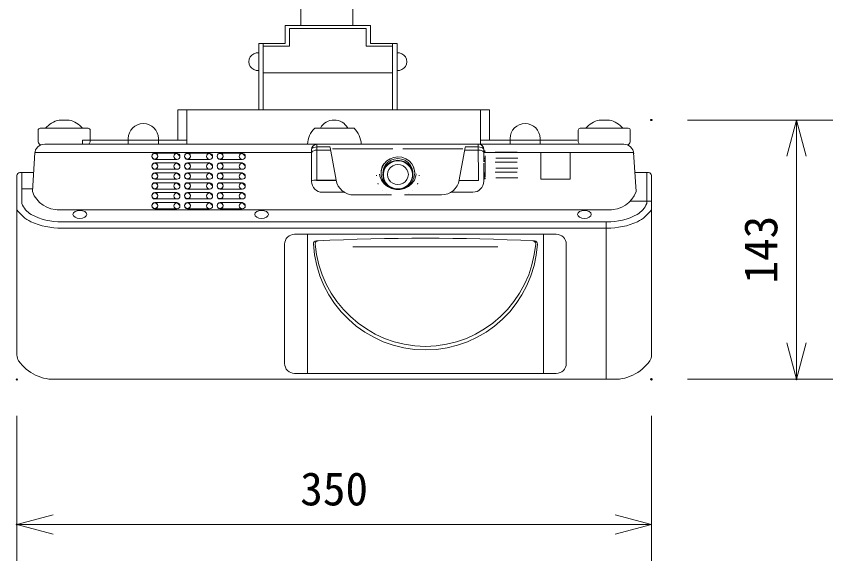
# Model space of a CAD drawing. Units: millimetres, scale not verified. Extents: x -62 to 63, y -57 to 57.
# Drawn here: x -49.34 to -4.31, y 0.87 to 30.91 of the extents above; entities that cross this region are included whole.
import ezdxf
from ezdxf.enums import TextEntityAlignment as Align

# ---------------------------------------------------------------- set-up
doc = ezdxf.new("R2010")
doc.units = ezdxf.units.MM
doc.header["$LTSCALE"] = 0.125
doc.header["$PDMODE"] = 32
doc.header["$PDSIZE"] = 0.0625
for name, color, linetype, lineweight in [('0-0_0', 7, 'Continuous', 9), ('0-3_GAIKEI', 1, 'Continuous', 18), ('0-6_SUNPO', 7, 'Continuous', 9), ('0-7_S1', 1, 'Continuous', 18)]:
    doc.layers.add(name, color=color, linetype=linetype, lineweight=lineweight)
doc.layers.add('0-5_DEFPOINTS', color=7, linetype='Continuous')
doc.styles.add('ＭＳ ゴシック', font='')
doc.styles.get('ＭＳ ゴシック').set_extended_font_data('MS Gothic')

# ---------------------------------------------------------------- blocks, each defined once
blk = doc.blocks.new('_OPEN30')
at = {"layer": '0-0_0'}
blk.add_line((0, 0), (-1, 0), dxfattribs=at)
blk.add_lwpolyline([(-1, 0.26795), (0, 0), (-1, -0.26795)], dxfattribs=at)
blk = doc.blocks.new('D8')
at = {"layer": '0-5_DEFPOINTS'}
for p in [(-15.9617, 21.9209), (-15.9617, 7.6209), (-7.9617, 7.6209)]:
    blk.add_point(p, dxfattribs=at)
at = {"layer": '0-6_SUNPO'}
for p, q in [((-13.9617, 21.9209), (-5.9617, 21.9209)), ((-7.9617, 19.9209), (-7.9617, 9.6209)), ((-13.9617, 7.6209), (-5.9617, 7.6209))]:
    blk.add_line(p, q, dxfattribs=at)
at = {"layer": '0-6_SUNPO', "xscale": 2, "yscale": 2}
for p, rotation in [((-7.9617, 21.9209), 90), ((-7.9617, 7.6209), 270)]:
    blk.add_blockref('_OPEN30', p, dxfattribs=dict(at, rotation=rotation))
at = {"layer": '0-6_SUNPO', "style": 'ＭＳ ゴシック'}
blk.add_text('143', height=1.833, rotation=90, dxfattribs=at).set_placement((-8.4617, 12.8959), align=Align.BOTTOM_LEFT)
blk = doc.blocks.new('D6')
at = {"layer": '0-5_DEFPOINTS'}
for p in [(-50.9516, 7.6026), (-15.9516, 7.6026), (-50.9516, -0.3974)]:
    blk.add_point(p, dxfattribs=at)
at = {"layer": '0-6_SUNPO'}
for p, q in [((-50.9516, 5.6026), (-50.9516, -2.3974)), ((-15.9516, 5.6026), (-15.9516, -2.3974)), ((-17.9516, -0.3974), (-48.9516, -0.3974))]:
    blk.add_line(p, q, dxfattribs=at)
at = {"layer": '0-6_SUNPO', "xscale": 2, "yscale": 2, "rotation": 180}
blk.add_blockref('_OPEN30', (-50.9516, -0.3974), dxfattribs=at)
at = {"layer": '0-6_SUNPO', "xscale": 2, "yscale": 2}
blk.add_blockref('_OPEN30', (-15.9516, -0.3974), dxfattribs=at)
at = {"layer": '0-6_SUNPO', "style": 'ＭＳ ゴシック'}
blk.add_text('350', height=1.833, dxfattribs=at).set_placement((-35.3266, 0.1026), align=Align.BOTTOM_LEFT)

msp = doc.modelspace()

# ---------------------------------------------------------------- linework, layer by layer
at = {"layer": '0-3_GAIKEI'}
for p, q in [((-28.5847, 27.7916), (-35.721, 27.7916)), ((-46.9799, 25.1859), (-46.4221, 25.1859)), ((-16.6281, 25.1859), (-17.1859, 25.1859)), ((-48.133, 23.9793), (-48.133, 24.6183)), ((-48.0224, 24.7289), (-45.3734, 24.7289)), ((-45.2628, 23.9793), (-45.2628, 24.6183)), ((-30.709, 24.7459), (-32.881, 24.7459)), ((-18.3452, 23.9793), (-18.3452, 24.6183)), ((-15.5856, 24.7289), (-18.2346, 24.7289)), ((-15.475, 23.9793), (-15.475, 24.6183)), ((-43.161, 23.8491), (-43.161, 24.165)), ((-41.5019, 23.8491), (-41.5019, 24.165)), ((-22.1061, 23.8491), (-22.1061, 24.165)), ((-20.447, 23.8491), (-20.447, 24.165)), ((-33.0542, 23.5491), (-33.0565, 23.5491)), ((-33.0565, 23.5491), (-33.0555, 21.7991)), ((-33.0564, 23.4965), (-33.0564, 23.5085)), ((-33.0564, 23.3739), (-33.0417, 23.4199)), ((-33.054, 23.5681), (-33.0542, 23.5681)), ((-32.7566, 23.8492), (-23.8566, 23.8544)), ((-32.7566, 23.8492), (-32.7555, 21.8395)), ((-32.7566, 23.8476), (-31.9533, 23.848)), ((-32.7566, 23.8474), (-31.9533, 23.8478)), ((-32.7566, 23.698), (-32.0277, 23.6985)), ((-32.7565, 23.5228), (-31.9982, 23.5233)), ((-32.0233, 23.6637), (-31.7027, 21.8741)), ((-28.5704, 23.5997), (-31.9011, 23.5977)), ((-24.7119, 23.6019), (-28.0126, 23.6)), ((-24.9083, 21.878), (-24.5897, 23.668)), ((-24.66, 23.8523), (-23.8566, 23.8527)), ((-23.8566, 23.8526), (-24.66, 23.8521)), ((-24.6147, 23.5276), (-23.8564, 23.528)), ((-24.5854, 23.7028), (-23.8565, 23.7032)), ((-23.8566, 23.8544), (-23.8555, 21.8447)), ((-23.7712, 23.6971), (-23.8565, 23.7032)), ((-23.7637, 23.5208), (-23.8564, 23.528)), ((-23.6801, 23.4997), (-23.7637, 23.5208)), ((-23.5589, 23.5736), (-23.5588, 23.5736)), ((-23.5587, 23.5546), (-23.5565, 23.5546)), ((-23.5565, 23.5546), (-23.5564, 23.5141)), ((-23.5565, 23.5141), (-23.5564, 23.5021)), ((-23.5562, 23.0277), (-23.5564, 23.5021)), ((-23.5141, 23.4103), (-23.4905, 23.4195)), ((-23.4905, 23.4195), (-23.4905, 23.4985)), ((-23.4759, 23.4099), (-23.4516, 23.4165)), ((-33.0564, 23.3948), (-48.3136, 23.3948)), ((-41.8639, 23.1949), (-41.8639, 23.1768)), ((-40.4749, 23.3608), (-41.698, 23.3608)), ((-41.698, 23.0109), (-40.4749, 23.0109)), ((-40.0628, 23.1949), (-40.0628, 23.1768)), ((-38.6738, 23.3608), (-39.8969, 23.3608)), ((-39.8969, 23.0109), (-38.6738, 23.0109)), ((-38.2617, 23.1949), (-38.2617, 23.1768)), ((-36.8726, 23.3608), (-38.0958, 23.3608)), ((-38.0958, 23.0109), (-36.8726, 23.0109)), ((-23.5141, 23.4103), (-23.5564, 23.4103)), ((-15.2906, 23.3948), (-23.5564, 23.3948)), ((-23.4862, 23.0878), (-23.5562, 23.0878)), ((-23.5562, 23.0755), (-23.4862, 23.0755)), ((-23.5562, 23.0488), (-23.4862, 23.0488)), ((-23.5561, 22.9533), (-23.5561, 23.0175)), ((-23.4863, 23.2111), (-23.4856, 22.0497)), ((-21.7141, 23.4103), (-22.929, 23.4103)), ((-21.679, 23.0878), (-22.8932, 23.0878)), ((-20.4011, 23.3948), (-20.4011, 21.9216)), ((-18.7948, 23.3948), (-20.4011, 23.3948)), ((-18.7948, 21.9216), (-18.7948, 23.3948)), ((-41.8639, 22.6495), (-41.8639, 22.6314)), ((-40.4749, 22.8154), (-41.698, 22.8154)), ((-40.0628, 22.6495), (-40.0628, 22.6314)), ((-38.6738, 22.8154), (-39.8969, 22.8154)), ((-38.2617, 22.6495), (-38.2617, 22.6314)), ((-36.8726, 22.8154), (-38.0958, 22.8154)), ((-23.4861, 22.9534), (-23.5706, 22.9533)), ((-23.4861, 22.9427), (-23.5699, 22.9426)), ((-23.4861, 22.9157), (-23.5638, 22.9156)), ((-23.4861, 22.8963), (-23.5637, 22.8963)), ((-23.556, 22.8022), (-23.5554, 21.8046)), ((-21.7123, 22.8603), (-22.929, 22.8603)), ((-21.679, 22.5379), (-22.8952, 22.5379)), ((-49.0396, 20.5799), (-49.0396, 22.2873)), ((-41.8639, 22.1041), (-41.8639, 22.086)), ((-41.698, 22.4655), (-40.4749, 22.4655)), ((-40.4749, 22.27), (-41.698, 22.27)), ((-40.0628, 22.1041), (-40.0628, 22.086)), ((-39.8969, 22.4655), (-38.6738, 22.4655)), ((-38.6738, 22.27), (-39.8969, 22.27)), ((-38.2617, 22.1041), (-38.2617, 22.086)), ((-38.0958, 22.4655), (-36.8726, 22.4655)), ((-36.8726, 22.27), (-38.0958, 22.27)), ((-29.4656, 22.1034), (-29.4657, 22.1466)), ((-29.2855, 22.0957), (-29.2997, 22.207)), ((-29.1964, 21.8707), (-29.2855, 22.0957)), ((-29.2157, 22.26), (-29.2094, 22.3646)), ((-29.0867, 22.067), (-29.0867, 22.2537)), ((-27.3728, 22.3707), (-27.3658, 22.261)), ((-27.2817, 22.2082), (-27.2955, 22.0978)), ((-27.1156, 22.1046), (-27.1156, 22.1479)), ((-23.4857, 22.2685), (-23.5557, 22.2685)), ((-23.4857, 22.2492), (-23.5557, 22.2491)), ((-23.5296, 22.2491), (-23.5291, 21.9878)), ((-21.7127, 22.3103), (-22.929, 22.3103)), ((-14.5684, 20.5799), (-14.5684, 22.2873)), ((-41.698, 21.9201), (-40.4749, 21.9201)), ((-40.4749, 21.7246), (-41.698, 21.7246)), ((-39.8969, 21.9201), (-38.6738, 21.9201)), ((-38.6738, 21.7246), (-39.8969, 21.7246)), ((-38.0958, 21.9201), (-36.8726, 21.9201)), ((-36.8726, 21.7246), (-38.0958, 21.7246)), ((-33.0555, 21.8239), (-33.0408, 21.839)), ((-31.7027, 21.874), (-32.7555, 21.8734)), ((-31.6981, 21.85), (-32.7555, 21.8494)), ((-29.4016, 21.6927), (-29.39, 21.6927)), ((-29.39, 21.6924), (-29.39, 21.6925)), ((-29.3899, 21.6924), (-29.3753, 21.6539)), ((-29.3753, 21.6797), (-29.3899, 21.6797)), ((-29.3763, 21.6564), (-29.3752, 21.6537)), ((-27.2054, 21.6552), (-27.1908, 21.6937)), ((-27.2017, 21.665), (-27.2054, 21.665)), ((-27.2044, 21.6578), (-27.2054, 21.6552)), ((-27.191, 21.681), (-27.1956, 21.681)), ((-27.1908, 21.6937), (-27.1908, 21.6937)), ((-24.9129, 21.8539), (-23.8555, 21.8545)), ((-23.479, 21.9878), (-23.5555, 21.9878)), ((-23.5555, 21.9759), (-23.479, 21.9759)), ((-23.5555, 21.9425), (-23.479, 21.9425)), ((-23.479, 21.9878), (-23.479, 21.9425)), ((-21.679, 21.9879), (-22.8949, 21.9879)), ((-20.4011, 21.9216), (-18.7948, 21.9216)), ((-49.0396, 21.386), (-48.4405, 21.386)), ((-41.8639, 21.5587), (-41.8639, 21.5406)), ((-41.698, 21.3747), (-40.4749, 21.3747)), ((-40.4749, 21.1792), (-41.698, 21.1792)), ((-40.0628, 21.5587), (-40.0628, 21.5406)), ((-39.8969, 21.3747), (-38.6738, 21.3747)), ((-38.6738, 21.1792), (-39.8969, 21.1792)), ((-38.2617, 21.5587), (-38.2617, 21.5406)), ((-38.0958, 21.3747), (-36.8726, 21.3747)), ((-36.8726, 21.1792), (-38.0958, 21.1792)), ((-31.2446, 21.2001), (-32.4551, 21.1994)), ((-31.2447, 21.2301), (-31.289, 21.2301)), ((-29.1197, 21.2918), (-29.1188, 21.2911)), ((-27.4607, 21.2927), (-27.4615, 21.292)), ((-24.1551, 21.2042), (-25.3656, 21.2035)), ((-41.8639, 21.0133), (-41.8639, 20.9952)), ((-41.698, 20.8293), (-40.4749, 20.8293)), ((-40.0628, 21.0133), (-40.0628, 20.9952)), ((-39.8969, 20.8293), (-38.6738, 20.8293)), ((-38.2617, 21.0133), (-38.2617, 20.9952)), ((-38.0958, 20.8293), (-36.8726, 20.8293)), ((-28.6473, 21.0516), (-30.7178, 21.0504)), ((-28.8994, 21.1458), (-28.8994, 21.1458)), ((-25.8923, 21.0532), (-27.933, 21.052)), ((-27.6807, 21.1465), (-27.6807, 21.1465)), ((-41.8639, 20.4679), (-41.8639, 20.4498)), ((-40.4749, 20.6338), (-41.698, 20.6338)), ((-41.698, 20.2839), (-40.4749, 20.2839)), ((-40.0628, 20.4679), (-40.0628, 20.4498)), ((-38.6738, 20.6338), (-39.8969, 20.6338)), ((-39.8969, 20.2839), (-38.6738, 20.2839)), ((-38.2617, 20.4679), (-38.2617, 20.4498)), ((-36.8726, 20.6338), (-38.0958, 20.6338)), ((-38.0958, 20.2839), (-36.8726, 20.2839)), ((-14.304, 20.7018), (-15.4915, 20.7018)), ((-16.775, 19.5663), (-46.9876, 19.5663)), ((-16.8146, 10.8859), (-16.8146, 19.5663)), ((-16.7282, 19.2192), (-46.8798, 19.2192)), ((-19.5591, 18.8834), (-33.9864, 18.8834)), ((-33.2765, 11.2014), (-33.2765, 18.8834)), ((-20.269, 11.2014), (-20.269, 18.8834)), ((-34.5394, 11.7544), (-34.5394, 18.3304)), ((-22.7727, 18.1839), (-30.7727, 18.1839)), ((-19.0061, 11.7544), (-19.0061, 18.3304)), ((-19.5591, 11.2014), (-33.9864, 11.2014))]:
    msp.add_line(p, q, dxfattribs=at)
at = {"layer": '0-3_GAIKEI', "color": 7}
for p, q in [((-15.8386, 23.8491), (-47.7694, 23.8491)), ((-16.2901, 23.8491), (-45.6678, 23.8491)), ((-48.317, 23.4022), (-48.4498, 21.2352)), ((-15.291, 23.4022), (-15.1583, 21.2352)), ((-49.304, 12.214), (-49.304, 22.1214)), ((-49.1381, 22.2873), (-48.3853, 22.2873)), ((-14.4699, 22.2873), (-15.2227, 22.2873)), ((-14.304, 12.214), (-14.304, 22.1214)), ((-16.5204, 20.2368), (-47.0876, 20.2368)), ((-16.1456, 10.8859), (-47.4624, 10.8859))]:
    msp.add_line(p, q, dxfattribs=at)
at = {"layer": '0-3_GAIKEI'}
for points in [[(-33.054, 23.5681), (-33.0308, 23.6093), (-32.985, 23.6456), (-32.9202, 23.6739), (-32.8419, 23.6918), (-32.7566, 23.698)], [(-33.0417, 23.4199), (-32.9991, 23.4614), (-32.9328, 23.4943), (-32.8492, 23.5155), (-32.7565, 23.5228)], [(-23.5589, 23.5736), (-23.5822, 23.6148), (-23.6281, 23.651), (-23.6929, 23.6792), (-23.7712, 23.6971)], [(-23.5564, 23.3794), (-23.5711, 23.4254), (-23.6137, 23.4668), (-23.6801, 23.4997)], [(-40.309, 23.1768), (-40.309, 23.1949), (-40.4749, 23.3608)], [(-38.5078, 23.1768), (-38.5078, 23.1949), (-38.6738, 23.3608)], [(-36.7067, 23.1768), (-36.7067, 23.1949), (-36.8726, 23.3608)], [(-29.2094, 22.3646), (-29.1572, 22.5731), (-29.0548, 22.764), (-28.9082, 22.9257), (-28.7238, 23.0499), (-28.5135, 23.1276), (-28.2907, 23.1539)], [(-28.2907, 23.0574), (-28.4894, 23.0339), (-28.6755, 22.9653), (-28.8388, 22.8561), (-28.969, 22.714), (-29.0613, 22.5451), (-29.1093, 22.3592), (-29.1157, 22.26)], [(-29.1157, 22.165), (-29.1096, 22.2615), (-29.0621, 22.448), (-28.9696, 22.6181), (-28.8377, 22.7619), (-28.6741, 22.8711), (-28.4881, 22.9392), (-28.2907, 22.9624)], [(-28.2907, 23.1539), (-28.0688, 23.1278), (-27.8601, 23.0512), (-27.6768, 22.9288), (-27.5302, 22.7691), (-27.4266, 22.5793), (-27.3728, 22.3707)], [(-27.4658, 22.261), (-27.4713, 22.353), (-27.5178, 22.5391), (-27.6088, 22.7091), (-27.7392, 22.8532), (-27.9037, 22.9642), (-28.0914, 23.0337), (-28.2907, 23.0574)], [(-28.2907, 22.9624), (-28.0932, 22.9392), (-27.9073, 22.8711), (-27.7436, 22.762), (-27.6117, 22.6182), (-27.5193, 22.4481), (-27.4717, 22.2616), (-27.4657, 22.166)], [(-40.309, 22.6314), (-40.309, 22.6495), (-40.4749, 22.8154)], [(-38.5078, 22.6314), (-38.5078, 22.6495), (-38.6738, 22.8154)], [(-36.7067, 22.6314), (-36.7067, 22.6495), (-36.8726, 22.8154)], [(-29.0675, 22.776), (-29.1549, 22.6159), (-29.2087, 22.4074), (-29.2157, 22.2966)], [(-29.0867, 22.2537), (-29.0404, 22.435), (-28.9506, 22.6004), (-28.8224, 22.7401), (-28.6633, 22.8462), (-28.4826, 22.9124), (-28.2907, 22.9349)], [(-28.2907, 21.6204), (-28.4396, 21.6394), (-28.5783, 21.6949), (-28.6974, 21.7832), (-28.7889, 21.8983), (-28.8463, 22.0323), (-28.8659, 22.1761), (-28.8463, 22.3199), (-28.7889, 22.4539), (-28.6974, 22.569), (-28.5783, 22.6573), (-28.4396, 22.7128), (-28.2907, 22.7318)], [(-28.2907, 22.9349), (-28.0988, 22.9124), (-27.918, 22.8462), (-27.7589, 22.7402), (-27.6307, 22.6004), (-27.5409, 22.4351), (-27.4946, 22.2538)], [(-28.2907, 22.7318), (-28.1418, 22.7128), (-28.003, 22.6573), (-27.8839, 22.569), (-27.7925, 22.454), (-27.735, 22.3199), (-27.7154, 22.1761), (-27.735, 22.0323), (-27.7925, 21.8983), (-27.8839, 21.7832), (-28.003, 21.6949), (-28.1418, 21.6394), (-28.2907, 21.6204)], [(-27.3658, 22.2978), (-27.372, 22.4014), (-27.4242, 22.6099), (-27.5153, 22.7796)], [(-40.309, 22.086), (-40.309, 22.1041), (-40.4749, 22.27)], [(-38.5078, 22.086), (-38.5078, 22.1041), (-38.6738, 22.27)], [(-36.7067, 22.086), (-36.7067, 22.1041), (-36.8726, 22.27)], [(-28.2907, 21.367), (-28.5127, 21.3931), (-28.7213, 21.4697), (-28.9046, 21.5921), (-29.0512, 21.7518), (-29.1548, 21.9417), (-29.2086, 22.1502), (-29.2157, 22.26)], [(-28.2907, 21.3686), (-28.4881, 21.3917), (-28.6741, 21.4598), (-28.8377, 21.569), (-28.9696, 21.7128), (-29.0621, 21.8829), (-29.1096, 22.0694), (-29.1157, 22.165)], [(-28.2907, 21.3859), (-28.4826, 21.4083), (-28.6633, 21.4746), (-28.8224, 21.5806), (-28.9506, 21.7204), (-29.0404, 21.8857), (-29.0867, 22.067)], [(-27.3658, 22.261), (-27.372, 22.1564), (-27.4242, 21.9478), (-27.5266, 21.757), (-27.6732, 21.5953), (-27.8576, 21.471), (-28.068, 21.3933), (-28.2907, 21.367)], [(-27.4946, 22.2538), (-27.4946, 22.0671), (-27.5409, 21.8858), (-27.6307, 21.7204), (-27.7589, 21.5807), (-27.918, 21.4746), (-28.0988, 21.4084), (-28.2907, 21.3859)], [(-27.4657, 22.166), (-27.4717, 22.0695), (-27.5193, 21.8829), (-27.6117, 21.7128), (-27.7436, 21.569), (-27.9073, 21.4599), (-28.0932, 21.3917), (-28.2907, 21.3686)], [(-27.2955, 22.0978), (-27.3832, 21.8744), (-27.5234, 21.6781), (-27.7068, 21.5208), (-27.9248, 21.4097), (-28.1641, 21.352)], [(-40.309, 21.5406), (-40.309, 21.5587), (-40.4749, 21.7246)], [(-38.5078, 21.5406), (-38.5078, 21.5587), (-38.6738, 21.7246)], [(-36.7067, 21.5406), (-36.7067, 21.5587), (-36.8726, 21.7246)], [(-33.0408, 21.839), (-32.9982, 21.8529), (-32.9318, 21.8639)], [(-32.9318, 21.8639), (-32.8482, 21.871), (-32.7555, 21.8734)], [(-28.1641, 21.352), (-28.4101, 21.3511), (-28.6494, 21.407), (-28.8684, 21.5166), (-29.0539, 21.6735), (-29.1964, 21.8707)], [(-40.309, 20.9952), (-40.309, 21.0133), (-40.4749, 21.1792)], [(-38.5078, 20.9952), (-38.5078, 21.0133), (-38.6738, 21.1792)], [(-36.7067, 20.9952), (-36.7067, 21.0133), (-36.8726, 21.1792)], [(-40.309, 20.4498), (-40.309, 20.4679), (-40.4749, 20.6338)], [(-38.5078, 20.4498), (-38.5078, 20.4679), (-38.6738, 20.6338)], [(-36.7067, 20.4498), (-36.7067, 20.4679), (-36.8726, 20.6338)]]:
    msp.add_lwpolyline(points, dxfattribs=at)
for centre in [(-41.698, 23.1949), (-41.698, 23.1768), (-40.4749, 23.1768), (-39.8969, 23.1949), (-39.8969, 23.1768), (-38.6738, 23.1768), (-38.0958, 23.1949), (-38.0958, 23.1768), (-36.8726, 23.1768), (-41.698, 22.6495), (-41.698, 22.6314), (-40.4749, 22.6314), (-39.8969, 22.6495), (-39.8969, 22.6314), (-38.6738, 22.6314), (-38.0958, 22.6495), (-38.0958, 22.6314), (-36.8726, 22.6314), (-41.698, 22.1041), (-41.698, 22.086), (-40.4749, 22.086), (-39.8969, 22.1041), (-39.8969, 22.086), (-38.6738, 22.086), (-38.0958, 22.1041), (-38.0958, 22.086), (-36.8726, 22.086), (-41.698, 21.5587), (-41.698, 21.5406), (-40.4749, 21.5406), (-39.8969, 21.5587), (-39.8969, 21.5406), (-38.6738, 21.5406), (-38.0958, 21.5587), (-38.0958, 21.5406), (-36.8726, 21.5406), (-41.698, 21.0133), (-41.698, 20.9952), (-40.4749, 20.9952), (-39.8969, 21.0133), (-39.8969, 20.9952), (-38.6738, 20.9952), (-38.0958, 21.0133), (-38.0958, 20.9952), (-36.8726, 20.9952), (-41.698, 20.4679), (-41.698, 20.4498), (-40.4749, 20.4498), (-39.8969, 20.4679), (-39.8969, 20.4498), (-38.6738, 20.4498), (-38.0958, 20.4679), (-38.0958, 20.4498), (-36.8726, 20.4498)]:
    msp.add_circle(centre, 0.1659, dxfattribs=at)
for centre, radius, start, end in [((-46.6419, 23.7985), 1.428, 103.69318, 139.34358), ((-46.7601, 23.7985), 1.428, 40.65642, 76.30682), ((-42.3315, 24.165), 0.8295, 90, 180), ((-42.3315, 24.165), 0.8295, 0, 90), ((-31.8101, 24.3213), 0.8655, 29.38027, 150.61973), ((-21.2766, 24.165), 0.8295, 90, 180), ((-21.2766, 24.165), 0.8295, 0, 90), ((-16.8479, 23.7985), 1.428, 103.69318, 139.34358), ((-16.9661, 23.7985), 1.428, 40.65642, 76.30682), ((-48.0224, 24.6183), 0.1106, 90, 180), ((-45.3734, 24.6183), 0.1106, 0, 90), ((-31.8428, 23.7457), 1.4416, 136.0676, 175.88916), ((-31.7472, 23.7457), 1.4416, 4.11084, 43.9324), ((-18.2346, 24.6183), 0.1106, 90, 180), ((-15.5856, 24.6183), 0.1106, 0, 90), ((-47.8866, 24.0396), 0.2538, 193.75634, 247.29893), ((-45.5093, 24.0396), 0.2538, 311.32166, 346.24366), ((-18.0987, 24.0396), 0.2538, 193.75634, 228.67834), ((-15.7215, 24.0396), 0.2538, 292.70107, 346.24366), ((-32.7565, 23.5492), 0.3, 90.03333, 180.03333), ((-31.9353, 23.4973), 1.1212, 176.37745, 179.42498), ((-32.7565, 23.5492), 0.2983, 90.03333, 176.37142), ((-32.7565, 23.5492), 0.2981, 90.03333, 176.37139), ((-23.8565, 23.5544), 0.3, 0.03333, 90.03333), ((-23.8565, 23.5544), 0.2983, 3.69529, 90.03333), ((-23.8565, 23.5544), 0.2981, 3.6953, 90.03333), ((-24.6796, 23.5014), 1.1232, 0.64398, 3.68611), ((-32.4555, 21.7994), 0.6, 180.03312, 270.03333), ((-30.7184, 22.0504), 1, 190.1577, 270.03333), ((-25.8928, 22.0532), 1, 270.03333, 349.90929), ((-24.1554, 21.8042), 0.6, 270.03333, 0.03356), ((-47.8973, 21.0456), 1.2336, 202.18197, 239.98999), ((-15.7107, 21.0456), 1.2336, 300.01001, 337.81803), ((-47.4474, 21.5912), 2.2981, 216.11129, 241.66108), ((-46.9103, 22.8931), 3.3278, 241.18354, 271.33091), ((-16.6977, 22.8931), 3.3278, 268.66909, 298.81646), ((-16.1606, 21.5912), 2.2981, 298.33892, 323.88871), ((-46.8564, 23.4421), 4.2229, 246.52953, 270.31781), ((-16.7516, 23.4421), 4.2229, 269.68219, 293.47047), ((-33.9864, 18.3304), 0.553, 90, 180), ((-32.7812, 18.3543), 0.1659, 92.70406, 183.1589), ((-32.6869, 18.3565), 0.1659, 92.68246, 184.68332), ((-26.796, -108.37), 127.0315, 87.27493, 92.70406), ((-20.8586, 18.3565), 0.1659, 355.31668, 87.31754), ((-20.7644, 18.3521), 0.1659, 356.82011, 87.27493), ((-19.5591, 18.3304), 0.553, 0, 90), ((-26.7688, 18.6861), 6.1875, 183.1589, 269.9634), ((-26.7146, 18.8458), 6.1581, 184.68332, 269.45944), ((-26.8308, 18.8458), 6.1581, 270.54056, 355.31668), ((-26.7767, 18.6861), 6.1875, 270.0366, 356.82011), ((-14.857, 12.214), 0.553, 325.57859, 0), ((-33.9864, 11.7544), 0.553, 180, 270), ((-19.5591, 11.7544), 0.553, 270, 0)]:
    msp.add_arc(centre, radius, start, end, dxfattribs=at)
at = {"layer": '0-3_GAIKEI', "color": 7}
for centre, radius, start, end in [((-47.7694, 23.296), 0.553, 90, 176.49409), ((-15.8386, 23.296), 0.553, 3.50591, 90), ((-49.1381, 22.1214), 0.1659, 90, 180), ((-14.4699, 22.1214), 0.1659, 0, 90), ((-47.0195, 21.7581), 1.5229, 200.08433, 272.56314), ((-16.5885, 21.7581), 1.5229, 267.43686, 339.91567), ((-48.751, 12.214), 0.553, 180, 214.42141), ((-47.2646, 13.2325), 2.355, 214.42141, 274.81987), ((-16.3435, 13.2325), 2.355, 265.18013, 325.57859)]:
    msp.add_arc(centre, radius, start, end, dxfattribs=at)
at = {"layer": '0-3_GAIKEI'}
for centre in [(-45.8283, 19.9777), (-35.8087, 19.9777), (-18.0064, 19.9777)]:
    msp.add_ellipse(centre, major_axis=(0.3817, 0), ratio=0.569445, dxfattribs=at)
at = {"layer": '0-7_S1'}
for p, q in [((-34.5081, 30.4113), (-29.7976, 30.4113)), ((-34.5081, 29.4138), (-34.5081, 30.4113)), ((-34.2629, 29.2712), (-34.2629, 30.2381)), ((-34.2629, 30.2381), (-30.0427, 30.2381)), ((-30.0427, 29.2712), (-30.0427, 30.2381)), ((-29.7976, 29.4138), (-29.7976, 30.4113)), ((-35.9662, 29.4138), (-34.5081, 29.4138)), ((-35.9662, 25.7422), (-35.9662, 29.4138)), ((-35.721, 25.7422), (-35.721, 29.4138)), ((-35.721, 29.2712), (-34.2629, 29.2712)), ((-28.5847, 29.2712), (-30.0427, 29.2712)), ((-28.5847, 25.7422), (-28.5847, 29.4138)), ((-40.4292, 25.7422), (-40.4292, 24.0762)), ((-23.2393, 25.7422), (-40.4292, 25.7422)), ((-39.9347, 25.7422), (-39.9347, 23.8491)), ((-23.7338, 25.7422), (-23.7338, 23.8491)), ((-23.2393, 25.7422), (-23.2393, 24.0762)), ((-39.9347, 24.0762), (-45.6813, 24.0762)), ((-45.6813, 24.0762), (-45.6813, 23.8491)), ((-18.4134, 24.0762), (-23.7338, 24.0762)), ((-16.3117, 23.8491), (-45.6813, 23.8491))]:
    msp.add_line(p, q, dxfattribs=at)
for points in [[(-30.7707, 30.4113), (-30.7707, 31.4089), (-33.6373, 31.4089), (-33.6373, 30.4113)], [(-28.3395, 25.7422), (-28.3395, 29.4138), (-29.7976, 29.4138)]]:
    msp.add_lwpolyline(points, dxfattribs=at)
for centre, start, end in [((-36.013, 28.4069), 84.54252, 275.45748), ((-28.2927, 28.4069), 264.54252, 95.45748)]:
    msp.add_arc(centre, 0.4922, start, end, dxfattribs=at)

# ---------------------------------------------------------------- block references
at = {"layer": '0-6_SUNPO'}
for name in ['D8', 'D6']:
    msp.add_blockref(name, (1.6476, 3.265), dxfattribs=at)

doc.saveas('drawing.dxf')
